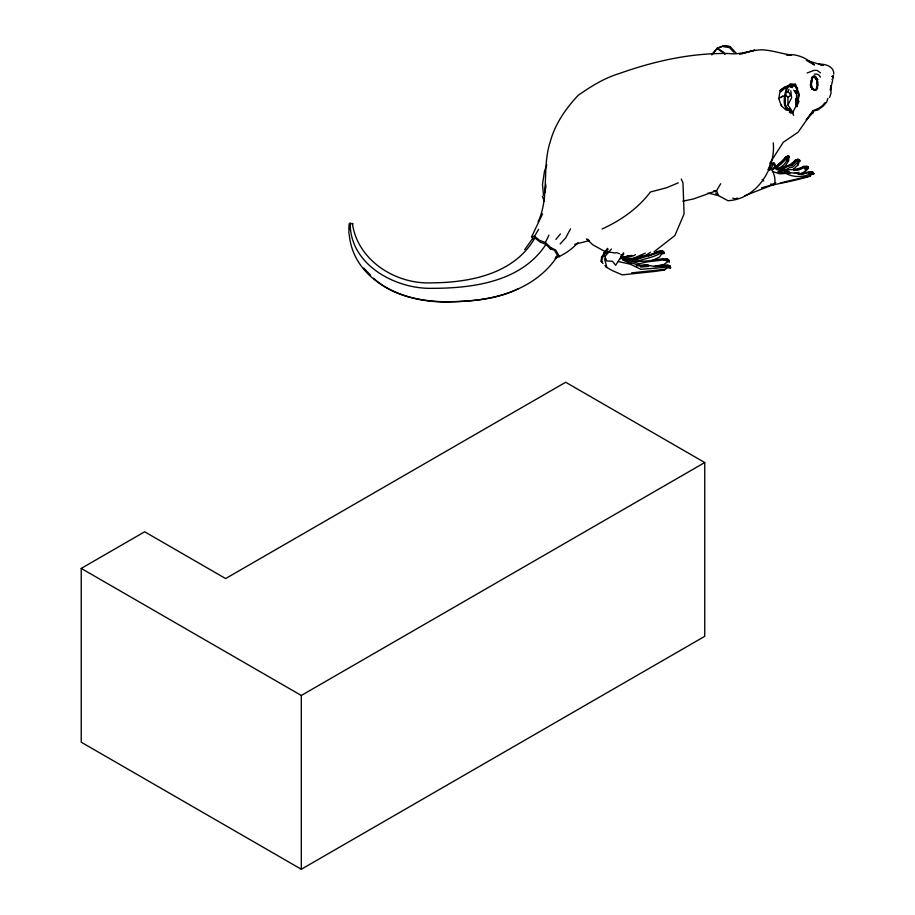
<?xml version="1.0" encoding="UTF-8"?>
<svg xmlns="http://www.w3.org/2000/svg" width="915" height="915" viewBox="0 0 915 915"><rect width="100%" height="100%" fill="white"/><g stroke="black" fill="none" stroke-linecap="round" stroke-linejoin="round"><path stroke-width="1.37" d="M793.728 115.359L792.31 112.934L792.973 112.762L792.55 111.824L787.941 104.973L787.964 97.23L785.287 94.771M797.525 98.774L797.525 101.634L795.81 105.625L797.251 106.632L796.496 102.572L798.006 100.661L799.39 94.737L795.41 84.294L790.171 83.917L786.454 88.034C785.013 94.554 782.371 102.354 786.122 108.565L790.08 109.526L791.498 111.802L791.075 112.431L789.839 111.092L790.652 111.905M833.073 77.455L833.313 75.465L833.073 78.85L831.964 79.319M813.835 76.963L812.245 78.13L811.582 80.783L811.365 87.028L812.211 89.636L811.399 86.662M795.741 85.004L790.56 84.557L787.06 88.458C785.745 94.76 783.251 102.183 786.728 108.21L790.08 109.526M349.427 228.967L349.564 223.34L353.007 223.843M604.987 265.442L605.959 267.043L612.078 270.474L622.234 274.877L655.826 271.32L664.484 269.982L667.355 267.352L670.581 267.649L669.734 265.808L667.653 265.018L655.437 266.013M349.313 223.74L348.821 233.256M545.134 192.219L545.683 184.052M545.294 191.086L545.752 185.928M811.582 80.783L811.182 84.386L812.326 77.764L814.018 76.551L815.494 76.734L817.701 79.754L816.889 80.051L817.667 85.758L817.941 81.767L817.095 82.053M602.996 263.451L601.098 261.21L601.613 256.909L605.204 252.746L608.521 251.419M797.983 164.986L799.721 160.388L797.731 162.31L797.983 164.986L793.111 169.527M603.42 254.782L603.66 253.215L607.549 248.365M774.399 164.323L774.822 163.774L774.971 166.29L773.186 168.92M787.861 110.372L785.676 109.8L781.307 105.705L778.802 98.591L780.152 90.494L784.624 87.119L789.382 85.198M770.178 166.107L770.476 164.357L772.5 163.225L774.422 164.14M744.81 195.707L774.639 184.132C775.748 179.077 774.216 173.415 771.288 169.183L768.943 168.452C776.641 169.115 783.503 166.896 790.526 164.757L795.501 160.251L797.983 159.21L799.882 161.143M636.451 265.647L648.232 265.339L655.231 266.585L661.888 266.151L663.489 265.156L664.153 267.454L640.877 269.342L630.286 264.172L618.494 261.576M601.578 262.113L602.608 257.207L605.536 253.283L608.464 251.911L615.12 253.043L616.264 252.517L619.409 253.707M796.679 106.266L795.775 102.572L797.251 100.536L798.315 95.675L799.39 94.737M670.581 267.649L669.734 265.808M811.182 84.489L811.639 78.233L813.206 77.192L814.739 77.661L817.244 80.428L817.518 88.32L816.397 90.105L814.442 90.402L812.749 88.972M781.307 105.705L781.604 104.63M786.74 160.194L788.513 160.914L788.147 158.203L788.993 156.454L788.513 160.914L784.018 168.04M785.402 92.369L787.998 92.198L788.936 89.258M827.915 98.294L826.622 102.206L823.214 106.06L817.758 110.04M829.573 97.505L831.026 93.124L830.877 85.758L830.363 90.093L832.593 80.486M546.793 164.803L544.505 171.219L542.481 184.464L543.51 195.192M349.21 234.274C353.51 282.323 407.324 304.238 450.134 301.664C490.223 301.79 534.383 291.508 557.704 255.754L554.456 250.184L550.327 248.846L550.773 247.61L545.374 242.509L539.553 240.336L534.52 236.242L531.718 236.608L532.587 238.643L524.684 249.635M538.112 221.91C549.846 196.622 541.634 167.742 550.292 141.619C555.05 123.925 565.836 108.485 578.246 95.263C591.021 86.399 604.186 78.118 619.192 73.566C654.374 61.053 691.454 52.738 728.981 53.527C740.51 55.129 750.998 49.81 762.309 49.822C772.214 50.336 781.604 53.688 791.372 55.049L786.488 54.843C796.931 53.459 806.778 58.274 814.442 64.988L806.355 60.321L823.34 65.491L818.994 64.164C825.307 63.856 833.988 66.28 833.771 74.023M769.058 167.376L770.476 164.357M798.669 174.445L805.543 171.311L808.38 168.314L808.197 166.988L806.904 166.141L803.77 166.416C795.432 171.014 785.447 169.652 776.297 169.355L784.647 168.257L788.204 166.107L791.852 165.524L796.713 160.948L798.669 159.576L799.55 159.873M620.976 254.473L622.543 257.149C635.033 264.424 649.719 260.329 663.101 258.739L667.435 259.014L668.762 259.78L669.403 261.679L666.143 260.809M801.38 174.548L808.174 172.329L813.023 172.18L813.812 173.781L811.331 174.09L809.764 176.355C797.606 179.923 785.059 182.44 772.683 184.956M796.645 106.563L799.092 101.256M545.374 242.509L548.931 235.201M570.525 228.83L565.733 237.866L560.152 243.939M787.941 104.973L791.612 97.768L790.8 90.757M771.837 163.957L769.332 167.525M542.572 213.801L531.718 236.608L533.01 236.939M774.216 164.288L773.85 163.007M771.196 167.914L774.307 163.156M534.52 236.242L538.683 229.276M720.688 183.732L716.502 190.72L693.467 198.967L682.819 201.151M623.561 252.803L615.692 265.247L612.467 261.301L606.645 260.935L603.66 253.215M620.462 258.842L623.778 253.821M662.037 252.517L664.279 253.352L661.591 253.97L659.543 257.035L652.372 260.455M809.764 176.355L811.788 173.793L813.812 173.781L812.062 172.946L812.657 173.576M761.52 187.815L774.639 184.132L775.703 182.542M791.498 111.802L790.56 112.797L789.439 112.259L790.102 111.802M627.038 256.612L627.85 255.445M550.327 248.846L545.946 244.374L540.067 242.063L534.886 237.946C514.264 274.02 469.955 282.609 431.72 282.849C395.818 284.508 357.593 260.603 352.366 223.397M808.265 168.417L807.842 166.644M604.964 256.543L611.426 248.994M798.132 160.685L799.813 161.04M545.946 244.374C521.527 281.911 472.883 288.305 431.754 288.339C394.697 289.048 349.644 264.252 350.216 223.077M785.676 169.858L789.382 167.754L792.664 167.182L797.731 162.31L795.501 160.251L789.473 165.478L785.791 165.855M555.897 239.433L560.426 233.931M776.149 166.942L785.882 157.037L788.295 155.779L789.05 156.98M769.744 163.373L783.297 142.237L798.04 132.263L813.389 110.441L806.207 119.876L812.817 112.797L810.301 113.986M712.007 54.42L717.28 48.175L723.559 45.876L730.216 46.654L736.415 53.436M604.06 253.97L608.155 249.132M711.824 54.843L717.463 48.209L724.074 45.75L730.216 46.654M825.204 102.537L822.276 105.797L816.283 110.166L812.829 111.424M782.016 162.367L786.545 157.208L787.609 156.522L788.993 157.151M664.484 269.982L666.932 267.672L670.489 267.775M780.815 91.855L784.738 88.298L786.854 88.789M816.283 110.166L818.01 108.359M670.42 267.775L669.311 265.842L663.432 265.476M577.948 242.612C571.749 249.578 563.663 254.896 555.085 258.316M772.226 163.945L773.278 162.984M778.802 98.591L782.508 96.235M796.565 105.042L792.424 113.071L789.439 112.259M654.053 251.774L674.858 235.578L684.088 213.961L682.967 182.92L681.286 179.066M646.001 255.365L650.462 252.174M811.914 77.215L813.721 75.922L815.139 76.117L817.701 79.754L815.345 77.249M780.152 90.494L784.441 87.325L787.06 88.458M801.895 167.845L803.77 166.416L804.788 167.422L805.543 171.311M555.542 257.149L557.704 255.754M806.001 168.886L808.139 167.685L808.38 168.314M780.85 97.402L783.206 95.972L785.253 96.292L785.253 104.79L787.06 107.741L786.431 107.627M518.279 288.728C497.051 299.502 472.495 301.024 449.082 301.939C422.49 301.515 393.667 296.986 373.549 278.183M657.222 251.9L648.506 255.88M795.41 84.294L790.228 85.724M785.859 159.839L784.738 157.94L788.295 155.779L788.993 156.877M788.867 156.842L787.758 156.088M81.229 568.421L144.662 531.798L225.639 578.554L565.664 382.253L704.744 462.544L704.744 636.325L301.298 869.25L81.229 742.202L81.229 568.421L301.298 695.469L704.744 462.544M769.08 170.442L771.288 169.183L773.495 169.55M635.479 254.633L633.157 255.937L623.447 257.47L625.974 258.396M798.669 94.988L795.204 85.598L790.045 86.936L792.481 87.6M813.87 173.644L812.028 172.855C804.411 177.51 793.843 177.773 786.099 173.45L779.557 173.816L772.889 171.608M772.512 168.932L782.988 160.926L785.882 157.037L787.026 157.277L788.238 158.81L783.686 165.02L781.09 166.873L782.142 167.719L779.729 168.692M772.283 164.254L774.067 164.14M787.964 97.23L790.045 95.961L790.286 94.874L789.382 92.895L787.998 92.198M668.042 261.553L663.947 264.481L654.111 266.402M602.07 229.002C620.725 220.504 638.007 208.483 650.428 191.99L666.475 187.781L678.267 182.851M807.179 72.983L813.87 70.398L817.129 70.398L820.446 72.834M811.262 113.586L813.481 112.591M645.304 253.169L632.013 258.899M662.197 266.677L667.801 265.453L669.826 266.139M813.092 110.692L816.672 109.205M797.503 169.595L800.797 168.28M637.343 261.484C645.647 258.064 654.717 257.424 662.254 252.117L663.672 252.311L664.279 253.352M790.011 173.244L778.139 171.814L782.748 170.087L789.29 171.608M642.17 256.269L632.402 259.368M621.331 255.514L624.682 257.87L635.662 258.739C642.421 254.141 651.148 256.429 657.725 251.351L661.591 250.664L663.375 251.442L664.21 253.181L663.672 251.717L662.105 251.167C653.779 254.908 644.938 256.234 636.588 259.803L625.402 258.453M664.153 267.454L667.744 266.288L669.7 266.62M808.197 166.988L804.788 167.422L798.726 169.916L793.602 170.579M658.697 251.842L661.042 251.042L662.883 251.614L664.118 253.203M798.315 95.675L799.001 95.457M737.57 198.075L735.168 198.852L732.812 198.132M669.403 261.679L667.744 259.608L663.638 259.883L646.779 261.953L639.459 263.714L627.85 260.112L623.115 259.986L620.702 257.001M780.312 182.954L810.072 175.909L808.174 172.329L802.169 173.987M532.587 238.643L534.886 237.946M788.719 155.882L787.964 156.11C784.052 161.337 779.363 166.953 772.923 168.795M804.159 167.125L806.149 166.541L808.174 168.12M742.179 53.573L754.738 50.153L739.675 54.317M574.712 244.339L589.374 240.576L586.595 239.009L592.897 244.877L606.588 252.368M794.506 173.393L799.092 172.317M794.723 160.743L797.4 159.542L799.664 161.017M664.519 269.376L631.59 272.887M622.783 257.081L631.796 255.399M811.639 78.233L812.245 78.13M814.922 89.464L813.652 89.636L812.211 88.458L811.182 86.124M664.038 259.769L666.715 259.437L669.22 261.61M784.441 96.761L785.219 96.693M648.323 265.144L640.306 265.842L623.115 259.986L631.361 263.829M640.569 267.043L648.621 266.471M767.857 169.344L771.288 169.183M647.534 265.11L636.394 265.51M713.643 190.812L716.502 190.72L718.492 195.593L727.928 200.694C755.824 199.516 775.909 169.378 773.255 142.832M814.316 74.149L816.798 74.081L818.994 75.133L820.412 77.135M831.632 76.448L833.348 76.425M796.976 173.29L778.139 171.814M770.533 184.132L774.639 184.132M807.602 172.489L810.827 171.883L813.687 173.541M784.59 170.865L786.58 170.945M790.171 85.129L795.204 85.598M797.251 100.536L798.006 100.661M723.525 46.654L729.404 47.614L733.933 52.281M797.377 173.804L800.053 174.296M717.28 48.175L723.41 52.086L725.023 54.408M811.399 171.723L813.389 172.912M708.004 193.042L718.492 195.593L715.656 192.996M776.297 169.355L780.369 170.419M601.613 256.909L602.608 257.207M791.921 112.431L792.973 112.762M789.679 109.709L786.786 108.633L790.983 112.168M601.098 261.21L602.459 261.713M634.244 257.984L636.508 258.865M787.872 156.888L788.776 157.277M550.773 247.61L555.748 250.07L559.523 256.772M797.983 159.21L799.058 160.388M808.082 168.246L806.778 167.491L807.773 168.28M790.526 164.757L791.852 165.524M670.363 267.637L668.613 266.585L668.854 267.317M667.435 260.649L669.094 261.747M717.612 48.815L723.582 52.99M349.599 224.987L350.331 225.513M795.421 86.628L797.674 88.355M622.543 257.149L625.322 259.643M660.298 252.7L661.591 253.97M810.404 173.141L811.331 174.09M363.667 268.061L370.586 275.152M762.184 179.42L763.705 181.01M815.734 79.067L817.004 80.566L817.392 85.187L815.917 89.624L814.316 89.887L812.749 88.561L811.605 86.33L810.942 80.932M795.41 90.562L796.588 92.392L796.439 101.988M793.785 90.139L795.867 93.502M815.974 78.621L816.946 80.291L816.638 78.198L816.889 80.051M667.435 259.014L667.744 259.608M663.101 258.739L663.638 259.883M606.805 267.146L604.483 258.773M542.389 196.187L544.242 201.277M811.788 172.123L812.028 172.855M666.6 266.574L666.932 267.672M810.335 84.283L810.759 87.337M774.548 164.586L774.582 165.752M795.718 98.74L795.775 102.572M301.298 695.469L301.298 869.25"/></g></svg>
